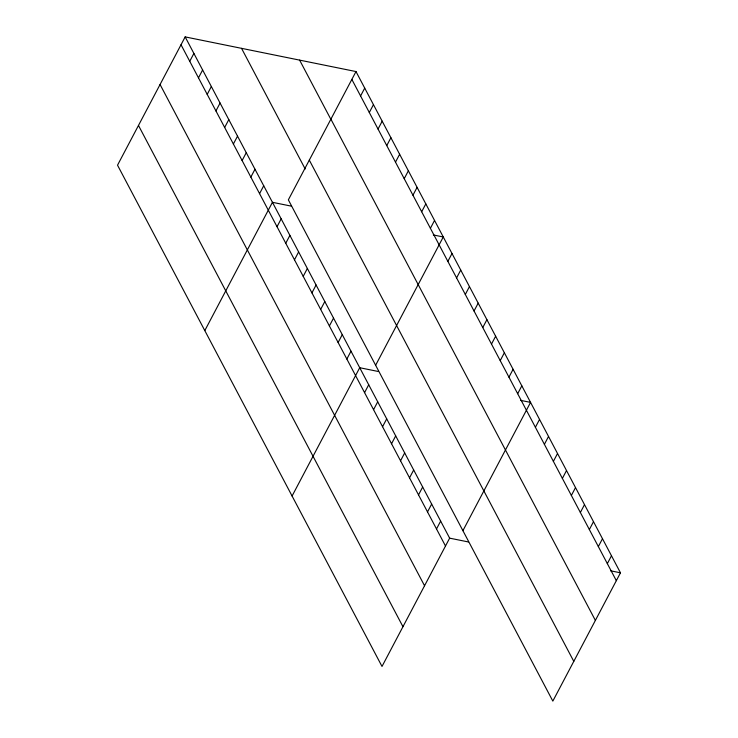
<?xml version="1.0" encoding="UTF-8"?>
<svg xmlns="http://www.w3.org/2000/svg" width="738" height="738" viewBox="0 0 738 738"><rect width="100%" height="100%" fill="white"/><g stroke="black" fill="none" stroke-linecap="round" stroke-linejoin="round"><path stroke-width="1.11" d="M185.164 36.9L117.526 165.192L382.007 666.442L449.645 538.15L185.164 36.9L355.993 71.558L620.474 572.808L552.836 701.1L288.355 199.85L355.993 71.558M189.749 61.3L193.891 53.44M198.476 77.85L202.618 69.981M207.203 94.39L211.345 86.521M215.93 110.931L220.081 103.062M224.656 127.471L228.808 119.602M233.383 144.011L237.535 136.143M242.11 160.552L246.261 152.692M250.846 177.092L254.988 169.233M259.573 193.633L263.715 185.773M204.804 330.606L272.442 202.313L291.233 206.123M277.027 226.714L281.169 218.854M360.578 95.968L364.72 88.099M285.754 243.254L289.896 235.394M369.304 112.508L373.456 104.639M294.48 259.794L298.622 251.935M378.031 129.049L382.183 121.18M303.207 276.335L307.359 268.475M386.758 145.589L390.909 137.729M311.934 292.885L316.085 285.016M395.494 162.129L399.636 154.27M320.661 309.425L324.812 301.556M404.221 178.67L408.363 170.81M329.388 325.965L333.539 318.096M412.948 195.21L417.09 187.351M338.124 342.506L342.266 334.637M421.675 211.751L425.817 203.891M346.851 359.046L350.993 351.177M430.402 228.291L434.544 220.431M292.082 496.019L359.72 367.718L378.511 371.537M375.633 365.264L443.27 236.972L433.326 234.952M364.572 392.625L368.714 384.766M447.855 261.372L452.007 253.512M373.557 409.673L377.708 401.804M456.582 277.922L460.733 270.053M382.552 426.712L386.703 418.852M465.309 294.462L469.46 286.593M391.546 443.759L395.688 435.89M474.036 311.002L478.187 303.134M400.54 460.798L404.682 452.938M482.772 327.543L486.914 319.674M409.525 477.837L413.677 469.977M491.499 344.083L495.641 336.214M418.52 494.884L422.671 487.015M500.226 360.624L504.368 352.755M427.514 511.923L431.656 504.063M508.952 377.164L513.095 369.304M436.509 528.971L440.651 521.102M517.679 393.705L521.821 385.845M462.911 530.677L530.557 402.385L520.604 400.365M535.401 427.293L539.543 419.424M544.395 444.331L548.537 436.472M553.38 461.37L557.531 453.51M562.374 478.418L566.526 470.549M571.369 495.456L575.511 487.597M580.363 512.504L584.505 504.635M589.358 529.543L593.5 521.683M598.343 546.581L602.494 538.722M607.337 563.629L611.488 555.76M449.645 538.15L468.436 541.96M610.529 570.788L620.474 572.808M351.851 79.427L616.331 580.668M330.901 119.169L595.381 620.409M299.619 60.119L330.938 119.473M309.305 160.109L573.786 661.359M241.538 48.339L305.2 168.993M181.022 44.76L445.503 546.009M160.063 84.501L424.544 585.751M138.476 125.451L402.957 626.7"/></g></svg>
